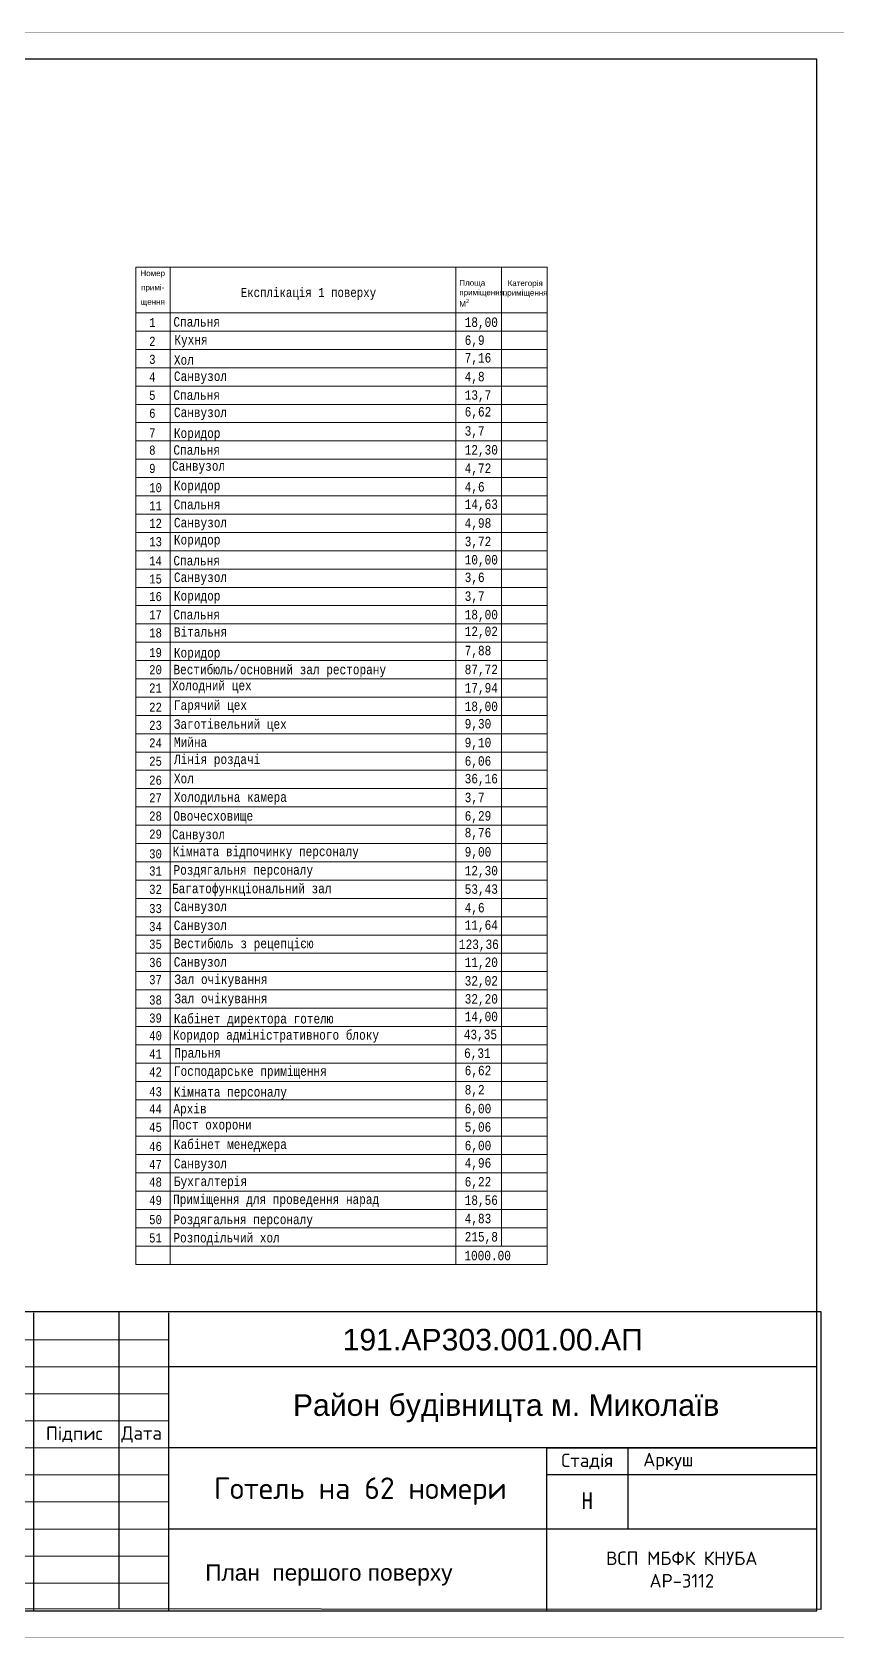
# Model space of a CAD drawing. Header units: millimetres. Extents: x -689206 to 4969298, y -1019800 to 703299.
# Drawn here: x 110387 to 155426, y -269649 to -180617 of the extents above; entities that cross this region are included whole.
import ezdxf

# ---------------------------------------------------------------- set-up
doc = ezdxf.new("R2010")
doc.units = ezdxf.units.MM
doc.layers.add('внешняярамка', color=7, linetype='Continuous', lineweight=5, plot=False)
for name, color, linetype, lineweight in [('РАЗМЕРЫ', 7, 'Continuous', 9), ('Таблиця Експлікації приміщень', 7, 'Continuous', 5), ('Штамп', 7, 'Continuous', 5)]:
    doc.layers.add(name, color=color, linetype=linetype, lineweight=lineweight)
doc.layers.add('четотам', color=7, linetype='Continuous')
doc.styles.get("Standard").update_dxf_attribs({"font": 'arial.ttf'})
doc.styles.add('Аннотативный', font='isocteur.ttf', dxfattribs={"width": 0.7, "height": 250})

msp = doc.modelspace()

# ---------------------------------------------------------------- linework, layer by layer
at = {"layer": 'внешняярамка', "lineweight": 5, "ltscale": 50, "const_width": 3}
msp.add_lwpolyline([(29525.7, -269647.1), (155424.4, -269647.1), (155424.4, -180618.7), (29525.7, -180618.7), (29525.7, -269647.1)], dxfattribs=at)
at = {"layer": 'Таблиця Експлікації приміщень'}
for p, q in [((118045.3, -193647.1), (116143.1, -193647.1)), ((116143.1, -193647.1), (116143.1, -196183.4)), ((118045.3, -196183.4), (118045.3, -193647.1)), ((118045.3, -193647.1), (133897.4, -193647.1)), ((133897.4, -193647.1), (133897.4, -196183.4)), ((133897.4, -193647.1), (136433.7, -193647.1)), ((136433.7, -196183.4), (136433.7, -193647.1)), ((136433.7, -193647.1), (138970, -193647.1)), ((138970, -193647.1), (138970, -196183.4)), ((116143.1, -196183.4), (118045.3, -196183.4)), ((116143.1, -196183.4), (138970, -196183.4)), ((116143.1, -196183.4), (116143.1, -197198)), ((133897.4, -196183.4), (118045.3, -196183.4)), ((118045.3, -196183.4), (118045.3, -197198)), ((133897.4, -196183.4), (136433.7, -196183.4)), ((133897.4, -196183.4), (133897.4, -197198)), ((138970, -196183.4), (136433.7, -196183.4)), ((136433.7, -196183.4), (136433.7, -197198)), ((138970, -197198), (138970, -196183.4)), ((116143.1, -197198), (138970, -197198)), ((116143.1, -197198), (116143.1, -198212.5)), ((118045.3, -197198), (118045.3, -198212.5)), ((133897.4, -197198), (133897.4, -198212.5)), ((136433.7, -197198), (136433.7, -198212.5)), ((138970, -198212.5), (138970, -197198)), ((116143.1, -198212.5), (138970, -198212.5)), ((116143.1, -198212.5), (116143.1, -199227)), ((118045.3, -198212.5), (118045.3, -199227)), ((133897.4, -198212.5), (133897.4, -199227)), ((136433.7, -198212.5), (136433.7, -199227)), ((138970, -199227), (138970, -198212.5)), ((116143.1, -199227), (138970, -199227)), ((116143.1, -199227), (116143.1, -200241.6)), ((118045.3, -199227), (118045.3, -200241.6)), ((133897.4, -199227), (133897.4, -200241.6)), ((136433.7, -199227), (136433.7, -200241.6)), ((138970, -200241.6), (138970, -199227)), ((116143.1, -200241.6), (138970, -200241.6)), ((116143.1, -200241.6), (116143.1, -201256.1)), ((118045.3, -200241.6), (118045.3, -201256.1)), ((133897.4, -200241.6), (133897.4, -201256.1)), ((136433.7, -200241.6), (136433.7, -201256.1)), ((138970, -209372.3), (138970, -200241.6)), ((116143.1, -201256.1), (138970, -201256.1)), ((116143.1, -201256.1), (116143.1, -202270.6)), ((118045.3, -201256.1), (118045.3, -202270.6)), ((133897.4, -201256.1), (133897.4, -202270.6)), ((136433.7, -201256.1), (136433.7, -202270.6)), ((116143.1, -202270.6), (138970, -202270.6)), ((116143.1, -202270.6), (116143.1, -203285.1)), ((118045.3, -202270.6), (118045.3, -203285.1)), ((133897.4, -202270.6), (133897.4, -203285.1)), ((136433.7, -202270.6), (136433.7, -203285.1)), ((116143.1, -203285.1), (138970, -203285.1)), ((116143.1, -203285.1), (116143.1, -204299.7)), ((118045.3, -203285.1), (118045.3, -204299.7)), ((133897.4, -203285.1), (133897.4, -204299.7)), ((136433.7, -203285.1), (136433.7, -204299.7)), ((116143.1, -204299.7), (138970, -204299.7)), ((116143.1, -204299.7), (116143.1, -205314.2)), ((118045.3, -204299.7), (118045.3, -205314.2)), ((133897.4, -204299.7), (133897.4, -205314.2)), ((136433.7, -204299.7), (136433.7, -205314.2)), ((116143.1, -205314.2), (138970, -205314.2)), ((116143.1, -205314.2), (116143.1, -206328.7)), ((118045.3, -205314.2), (118045.3, -206328.7)), ((133897.4, -205314.2), (133897.4, -206328.7)), ((136433.7, -205314.2), (136433.7, -206328.7)), ((116143.1, -206328.7), (138970, -206328.7)), ((116143.1, -206328.7), (116143.1, -207343.3)), ((118045.3, -206328.7), (118045.3, -207343.3)), ((133897.4, -206328.7), (133897.4, -207343.3)), ((136433.7, -206328.7), (136433.7, -207343.3)), ((116143.1, -207343.3), (138970, -207343.3)), ((116143.1, -207343.3), (116143.1, -208357.8)), ((118045.3, -207343.3), (118045.3, -208357.8)), ((133897.4, -207343.3), (133897.4, -208357.8)), ((136433.7, -207343.3), (136433.7, -208357.8)), ((116143.1, -208357.8), (138970, -208357.8)), ((116143.1, -208357.8), (116143.1, -209372.3)), ((118045.3, -208357.8), (118045.3, -209372.3)), ((133897.4, -208357.8), (133897.4, -209372.3)), ((136433.7, -208357.8), (136433.7, -209372.3)), ((116143.1, -209372.3), (138970, -209372.3)), ((116143.1, -209372.3), (116143.1, -210386.9)), ((118045.3, -209372.3), (118045.3, -210386.9)), ((133897.4, -209372.3), (133897.4, -210386.9)), ((136433.7, -209372.3), (136433.7, -210386.9)), ((138970, -210386.9), (138970, -209372.3)), ((116143.1, -210386.9), (138970, -210386.9)), ((116143.1, -210386.9), (116143.1, -211401.4)), ((118045.3, -210386.9), (118045.3, -211401.4)), ((133897.4, -210386.9), (133897.4, -211401.4)), ((136433.7, -210386.9), (136433.7, -211401.4)), ((138970, -211401.4), (138970, -210386.9)), ((116143.1, -211401.4), (138970, -211401.4)), ((116143.1, -211401.4), (116143.1, -212415.9)), ((118045.3, -211401.4), (118045.3, -212415.9)), ((133897.4, -211401.4), (133897.4, -212415.9)), ((136433.7, -211401.4), (136433.7, -212415.9)), ((138970, -212415.9), (138970, -211401.4)), ((116143.1, -212415.9), (138970, -212415.9)), ((116143.1, -212415.9), (116143.1, -213430.4)), ((118045.3, -212415.9), (118045.3, -213430.4)), ((133897.4, -212415.9), (133897.4, -213430.4)), ((136433.7, -212415.9), (136433.7, -213430.4)), ((138970, -221546.7), (138970, -212415.9)), ((116143.1, -213430.4), (138970, -213430.4)), ((116143.1, -213430.4), (116143.1, -214445)), ((118045.3, -213430.4), (118045.3, -214445)), ((133897.4, -213430.4), (133897.4, -214445)), ((136433.7, -213430.4), (136433.7, -214445)), ((116143.1, -214445), (138970, -214445)), ((116143.1, -214445), (116143.1, -215459.5)), ((118045.3, -214445), (118045.3, -215459.5)), ((133897.4, -214445), (133897.4, -215459.5)), ((136433.7, -214445), (136433.7, -215459.5)), ((116143.1, -215459.5), (138970, -215459.5)), ((116143.1, -215459.5), (116143.1, -216474)), ((118045.3, -215459.5), (118045.3, -216474)), ((133897.4, -215459.5), (133897.4, -216474)), ((136433.7, -215459.5), (136433.7, -216474)), ((116143.1, -216474), (138970, -216474)), ((116143.1, -216474), (116143.1, -217488.6)), ((118045.3, -216474), (118045.3, -217488.6)), ((133897.4, -216474), (133897.4, -217488.6)), ((136433.7, -216474), (136433.7, -217488.6)), ((116143.1, -217488.6), (138970, -217488.6)), ((116143.1, -217488.6), (116143.1, -218503.1)), ((118045.3, -217488.6), (118045.3, -218503.1)), ((133897.4, -217488.6), (133897.4, -218503.1)), ((136433.7, -217488.6), (136433.7, -218503.1)), ((116143.1, -218503.1), (138970, -218503.1)), ((116143.1, -218503.1), (116143.1, -219517.6)), ((118045.3, -218503.1), (118045.3, -219517.6)), ((133897.4, -218503.1), (133897.4, -219517.6)), ((136433.7, -218503.1), (136433.7, -219517.6)), ((116143.1, -219517.6), (138970, -219517.6)), ((116143.1, -219517.6), (116143.1, -220532.1)), ((118045.3, -219517.6), (118045.3, -220532.1)), ((133897.4, -219517.6), (133897.4, -220532.1)), ((136433.7, -219517.6), (136433.7, -220532.1)), ((116143.1, -220532.1), (138970, -220532.1)), ((116143.1, -220532.1), (116143.1, -221546.7)), ((118045.3, -220532.1), (118045.3, -221546.7)), ((133897.4, -220532.1), (133897.4, -221546.7)), ((136433.7, -220532.1), (136433.7, -221546.7)), ((116143.1, -221546.7), (138970, -221546.7)), ((116143.1, -221546.7), (138970, -221546.7)), ((116143.1, -221546.7), (116143.1, -222561.2)), ((118045.3, -221546.7), (118045.3, -222561.2)), ((133897.4, -221546.7), (133897.4, -222561.2)), ((136433.7, -221546.7), (136433.7, -222561.2)), ((138970, -222561.2), (138970, -221546.7)), ((116143.1, -222561.2), (138970, -222561.2)), ((116143.1, -222561.2), (116143.1, -223575.7)), ((118045.3, -222561.2), (118045.3, -223575.7)), ((133897.4, -222561.2), (133897.4, -223575.7)), ((136433.7, -222561.2), (136433.7, -223575.7)), ((138970, -223575.7), (138970, -222561.2)), ((116143.1, -223575.7), (138970, -223575.7)), ((116143.1, -223575.7), (116143.1, -224590.3)), ((118045.3, -223575.7), (118045.3, -224590.3)), ((133897.4, -223575.7), (133897.4, -224590.3)), ((136433.7, -223575.7), (136433.7, -224590.3)), ((138970, -232706.5), (138970, -223575.7)), ((116143.1, -224590.3), (138970, -224590.3)), ((116143.1, -224590.3), (116143.1, -225604.8)), ((118045.3, -224590.3), (118045.3, -225604.8)), ((133897.4, -224590.3), (133897.4, -225604.8)), ((136433.7, -224590.3), (136433.7, -225604.8)), ((116143.1, -225604.8), (138970, -225604.8)), ((116143.1, -225604.8), (116143.1, -226619.3)), ((118045.3, -225604.8), (118045.3, -226619.3)), ((133897.4, -225604.8), (133897.4, -226619.3)), ((136433.7, -225604.8), (136433.7, -226619.3)), ((116143.1, -226619.3), (138970, -226619.3)), ((116143.1, -226619.3), (116143.1, -227633.8)), ((118045.3, -226619.3), (118045.3, -227633.8)), ((133897.4, -226619.3), (133897.4, -227633.8)), ((136433.7, -226619.3), (136433.7, -227633.8)), ((116143.1, -227633.8), (138970, -227633.8)), ((116143.1, -227633.8), (116143.1, -228648.4)), ((118045.3, -227633.8), (118045.3, -228648.4)), ((133897.4, -227633.8), (133897.4, -228648.4)), ((136433.7, -227633.8), (136433.7, -228648.4)), ((116143.1, -228648.4), (138970, -228648.4)), ((116143.1, -228648.4), (116143.1, -229662.9)), ((118045.3, -228648.4), (118045.3, -229662.9)), ((133897.4, -228648.4), (133897.4, -229662.9)), ((136433.7, -228648.4), (136433.7, -229662.9)), ((116143.1, -229662.9), (138970, -229662.9)), ((116143.1, -229662.9), (116143.1, -230677.4)), ((118045.3, -229662.9), (118045.3, -230677.4)), ((133897.4, -229662.9), (133897.4, -230677.4)), ((136433.7, -229662.9), (136433.7, -230677.4)), ((116143.1, -230677.4), (138970, -230677.4)), ((116143.1, -230677.4), (116143.1, -231692)), ((118045.3, -230677.4), (118045.3, -231692)), ((133897.4, -230677.4), (133897.4, -231692)), ((136433.7, -230677.4), (136433.7, -231692)), ((116143.1, -231692), (138970, -231692)), ((116143.1, -231692), (116143.1, -232706.5)), ((118045.3, -231692), (118045.3, -232706.5)), ((133897.4, -231692), (133897.4, -232706.5)), ((136433.7, -231692), (136433.7, -232706.5)), ((116143.1, -232706.5), (138970, -232706.5)), ((116143.1, -232706.5), (116143.1, -233721)), ((118045.3, -232706.5), (118045.3, -233721)), ((133897.4, -232706.5), (133897.4, -233721)), ((136433.7, -232706.5), (136433.7, -233721)), ((138970, -233721), (138970, -232706.5)), ((116143.1, -233721), (138970, -233721)), ((116143.1, -233721), (116143.1, -234735.6)), ((118045.3, -233721), (118045.3, -234735.6)), ((133897.4, -233721), (133897.4, -234735.6)), ((136433.7, -233721), (136433.7, -234735.6)), ((138970, -234735.6), (138970, -233721)), ((116143.1, -234735.6), (138970, -234735.6)), ((116143.1, -234735.6), (116143.1, -235750.1)), ((118045.3, -234735.6), (118045.3, -235750.1)), ((133897.4, -234735.6), (133897.4, -235750.1)), ((136433.7, -234735.6), (136433.7, -235750.1)), ((138970, -235750.1), (138970, -234735.6)), ((116143.1, -235750.1), (138970, -235750.1)), ((116143.1, -235750.1), (116143.1, -236764.6)), ((118045.3, -235750.1), (118045.3, -236764.6)), ((133897.4, -235750.1), (133897.4, -236764.6)), ((136433.7, -235750.1), (136433.7, -236764.6)), ((138970, -236764.6), (138970, -235750.1)), ((116143.1, -236764.6), (138970, -236764.6)), ((116143.1, -236764.6), (116143.1, -237779.1)), ((118045.3, -236764.6), (118045.3, -237779.1)), ((133897.4, -236764.6), (133897.4, -237779.1)), ((136433.7, -236764.6), (136433.7, -237779.1)), ((138970, -245895.4), (138970, -236764.6)), ((116143.1, -237779.1), (138970, -237779.1)), ((116143.1, -237779.1), (116143.1, -238793.7)), ((118045.3, -237779.1), (118045.3, -238793.7)), ((133897.4, -237779.1), (133897.4, -238793.7)), ((136433.7, -237779.1), (136433.7, -238793.7)), ((116143.1, -238793.7), (138970, -238793.7)), ((116143.1, -238793.7), (116143.1, -239808.2)), ((118045.3, -238793.7), (118045.3, -239808.2)), ((133897.4, -238793.7), (133897.4, -239808.2)), ((136433.7, -238793.7), (136433.7, -239808.2)), ((116143.1, -239808.2), (138970, -239808.2)), ((116143.1, -239808.2), (116143.1, -240822.7)), ((118045.3, -239808.2), (118045.3, -240822.7)), ((133897.4, -239808.2), (133897.4, -240822.7)), ((136433.7, -239808.2), (136433.7, -240822.7)), ((116143.1, -240822.7), (138970, -240822.7)), ((116143.1, -240822.7), (116143.1, -241837.3)), ((118045.3, -240822.7), (118045.3, -241837.3)), ((133897.4, -240822.7), (133897.4, -241837.3)), ((136433.7, -240822.7), (136433.7, -241837.3)), ((116143.1, -241837.3), (138970, -241837.3)), ((116143.1, -241837.3), (116143.1, -242851.8)), ((118045.3, -241837.3), (118045.3, -242851.8)), ((133897.4, -241837.3), (133897.4, -242851.8)), ((136433.7, -241837.3), (136433.7, -242851.8)), ((116143.1, -242851.8), (138970, -242851.8)), ((116143.1, -242851.8), (116143.1, -243866.3)), ((118045.3, -242851.8), (118045.3, -243866.3)), ((133897.4, -242851.8), (133897.4, -243866.3)), ((136433.7, -242851.8), (136433.7, -243866.3)), ((116143.1, -243866.3), (138970, -243866.3)), ((116143.1, -243866.3), (116143.1, -244880.8)), ((118045.3, -243866.3), (118045.3, -244880.8)), ((133897.4, -243866.3), (133897.4, -244880.8)), ((136433.7, -243866.3), (136433.7, -244880.8)), ((116143.1, -244880.8), (138970, -244880.8)), ((116143.1, -244880.8), (116143.1, -245895.4)), ((118045.3, -244880.8), (118045.3, -245895.4)), ((133897.4, -244880.8), (133897.4, -245895.4)), ((136433.7, -244880.8), (136433.7, -245895.4)), ((116143.1, -245895.4), (138970, -245895.4)), ((116143.1, -245895.4), (116143.1, -246909.9)), ((118045.3, -245895.4), (118045.3, -246909.9)), ((133897.4, -245895.4), (133897.4, -246909.9)), ((136433.7, -245895.4), (136433.7, -246909.9)), ((138970, -246909.9), (138970, -245895.4)), ((116143.1, -246909.9), (138970, -246909.9)), ((116143.1, -246909.9), (116143.1, -247924.4)), ((118045.3, -246909.9), (118045.3, -247924.4)), ((133897.4, -246909.9), (133897.4, -248939)), ((136433.7, -246909.9), (136433.7, -247924.4)), ((138970, -248939), (138970, -246909.9)), ((116143.1, -247924.4), (138970, -247924.4)), ((116143.1, -247924.4), (116143.1, -248939)), ((118045.3, -247924.4), (118045.3, -248939)), ((116143.1, -248939), (138970, -248939))]:
    msp.add_line(p, q, dxfattribs=at)
at = {"layer": 'Штамп'}
for p, q in [((117961, -254621), (98480.1, -254621)), ((117961, -257618), (98480.1, -257618))]:
    msp.add_line(p, q, dxfattribs=at)
at = {"layer": 'Штамп', "lineweight": 30}
for points in [[(35520.9, -268148.3), (153925.6, -268148.3), (153925.6, -182117.5), (35520.9, -182117.5)], [(154153, -268072.5), (98707.5, -268032), (98707.5, -251548.2), (154153, -251548.2)]]:
    msp.add_lwpolyline(points, close=True, dxfattribs=at)
for points in [[(110468.3, -251623.9), (110468.3, -260615.1)], [(115191.3, -251548.2), (115191.3, -268044)], [(117961, -251623.9), (117961, -268122)], [(153925.6, -254621), (117961, -254621)], [(153925.6, -259116.6), (117961, -259116.6)], [(138940.4, -268107.7), (138940.4, -259116.6)], [(138940.4, -259116.6), (153925.6, -259116.6)], [(143435.9, -259116.6), (143435.9, -263612.1)], [(110468.3, -260615.1), (110462.9, -268116.5)], [(153925.6, -260615.1), (138940.4, -260615.1)], [(153925.6, -263612.1), (117961, -263612.1)]]:
    msp.add_lwpolyline(points, dxfattribs=at)
at = {"layer": 'Штамп'}
for points in [[(98480.1, -253122.5), (117961, -253122.5)], [(98480.1, -256119.5), (117961, -256119.5)], [(98480.1, -259116.6), (117961, -259116.6)], [(98480.1, -260615.1), (117961, -260615.1)], [(98480.1, -262113.6), (117961, -262113.6)], [(98480.1, -263612.1), (117961, -263612.1)], [(98480.1, -265110.7), (117961, -265110.7)], [(117961, -266609.2), (98480.1, -266609.2)]]:
    msp.add_lwpolyline(points, dxfattribs=at)

# ---------------------------------------------------------------- texts
at = {"layer": 'РАЗМЕРЫ', "color": 18, "lineweight": 25, "true_color": 0x000000, "attachment_point": 1, "style": 'Аннотативный'}
for s, insert, char_height, width in [('Експлікація 1 поверху', (121962.3, -194798.4), 509.926, 8625.502), ('1', (116879.8, -196466), 506, 8559.504), ('Спальня', (118227.7, -196420.9), 525.63, 8891.082), ('18,00', (134386.7, -196438.6), 525.63, 8891.082), ('2', (116879.8, -197505.9), 506, 8559.504), ('Кухня', (118281.8, -197413.2), 525.63, 8891.082), ('6,9', (134386.7, -197433.6), 525.63, 8891.082), ('3', (116879.8, -198507.7), 506, 8559.504), ('Хол', (118255.4, -198533.5), 525.63, 8891.082), ('7,16', (134386.7, -198411.4), 525.63, 8891.082), ('Санвузол', (118255.4, -199433.9), 525.63, 8891.082), ('4', (116879.8, -199484.2), 506, 8559.504), ('4,8', (134386.7, -199455.2), 525.63, 8891.082), ('5', (116879.8, -200498.7), 506, 8559.504), ('Спальня', (118227.7, -200479), 525.63, 8891.082), ('13,7', (134386.7, -200476.1), 525.63, 8891.082), ('6', (116879.8, -201498.3), 506, 8559.504), ('Санвузол', (118255.4, -201437.6), 525.63, 8891.082), ('6,62', (134386.7, -201404.3), 525.63, 8891.082), ('7', (116879.8, -202591.2), 506, 8559.504), ('Коридор', (118255.4, -202591.6), 525.63, 8891.082), ('3,7', (134386.7, -202469.6), 525.63, 8891.082), ('8', (116879.8, -203542.3), 506, 8559.504), ('Спальня', (118227.7, -203522.6), 525.63, 8891.082), ('12,30', (134386.7, -203513.3), 525.63, 8891.082), ('9', (116879.8, -204556.8), 506, 8559.504), ('Санвузол', (118147.2, -204411.1), 525.63, 8891.082), ('4,72', (134386.7, -204534.2), 525.63, 8891.082), ('10', (116879.8, -205622.1), 506.02, 8559.504), ('Коридор', (118255.4, -205495.7), 525.63, 8891.082), ('4,6', (134386.7, -205563.9), 525.63, 8891.082), ('Спальня', (118247.6, -206545.1), 525.63, 8891.082), ('14,63', (134386.7, -206527.7), 525.63, 8891.082), ('11', (116879.8, -206623.9), 506.02, 8559.504), ('12', (116879.8, -207600.4), 506.02, 8559.504), ('Санвузол', (118255.4, -207550.1), 525.63, 8891.082), ('4,98', (134386.7, -207571.5), 525.63, 8891.082), ('13', (116879.8, -208615), 506.02, 8559.504), ('Коридор', (118255.4, -208501.2), 525.63, 8891.082), ('3,72', (134386.7, -208592.3), 525.63, 8891.082), ('14', (116879.8, -209680.2), 506.02, 8559.504), ('Спальня', (118227.7, -209660.5), 525.63, 8891.082), ('10,00', (134386.7, -209607.9), 525.63, 8891.082), ('15', (116879.8, -210682.1), 506.02, 8559.504), ('Санвузол', (118255.4, -210581), 525.63, 8891.082), ('3,6', (134386.7, -210585.8), 525.63, 8891.082), ('16', (116879.8, -211658.6), 506.02, 8559.504), ('Коридор', (118255.4, -211608.2), 525.63, 8891.082), ('3,7', (134386.7, -211629.6), 525.63, 8891.082), ('17', (116879.8, -212673.1), 506.02, 8559.504), ('Спальня', (118227.7, -212653.4), 525.63, 8891.082), ('18,00', (134386.7, -212650.4), 525.63, 8891.082), ('18', (116879.8, -213672.6), 506.02, 8559.504), ('Вітальня', (118255.4, -213611.9), 525.63, 8891.082), ('12,02', (134386.7, -213578.7), 525.63, 8891.082), ('19', (116879.8, -214765.5), 506.02, 8559.504), ('Коридор', (118255.4, -214766), 525.63, 8891.082), ('7,88', (134386.7, -214643.9), 525.63, 8891.082), ('20', (116879.8, -215716.7), 506.02, 8559.504), ('Вестибюль/основний зал ресторану', (118227.7, -215697), 525.627, 13263.329), ('87,72', (134386.7, -215687.7), 525.63, 8891.082), ('21', (116879.8, -216731.2), 506.02, 8559.504), ('Холодний цех', (118147.2, -216585.4), 525.627, 8891.082), ('17,94', (134386.7, -216708.6), 525.63, 8891.082), ('22', (116879.8, -217796.5), 506.02, 8559.504), ('Гарячий цех', (118255.4, -217670), 525.627, 8891.082), ('18,00', (134386.7, -217738.2), 525.63, 8891.082), ('23', (116879.8, -218798.3), 506.02, 8559.504), ('Заготівельний цех', (118247.6, -218719.4), 525.627, 8891.082), ('9,30', (134386.7, -218702), 525.63, 8891.082), ('24', (116879.8, -219774.8), 506.02, 8559.504), ('Мийна', (118255.4, -219724.5), 525.63, 8891.082), ('9,10', (134386.7, -219745.8), 525.63, 8891.082), ('25', (116879.8, -220789.3), 506.02, 8559.504), ('Лінія роздачі', (118255.4, -220675.6), 525.627, 8891.082), ('6,06', (134386.7, -220766.7), 525.63, 8891.082), ('26', (116879.8, -221841.9), 506.02, 8559.504), ('Хол', (118255.4, -221740.8), 525.63, 8891.082), ('36,16', (134386.7, -221745.6), 525.63, 8891.082), ('27', (116879.8, -222818.4), 506.02, 8559.504), ('Холодильна камера', (118255.4, -222768.1), 525.627, 8891.082), ('3,7', (134386.7, -222789.4), 525.63, 8891.082), ('28', (116879.8, -223832.9), 506.02, 8559.504), ('Овочесховище', (118227.7, -223813.2), 525.627, 8891.082), ('6,29', (134386.7, -223810.3), 525.63, 8891.082), ('29', (116879.8, -224832.5), 506.02, 8559.504), ('Санвузол', (118147.2, -224841.2), 525.63, 8891.082), ('8,76', (134386.7, -224738.5), 525.63, 8891.082), ('30', (116879.8, -225925.4), 506.02, 8559.504), ('Кімната відпочинку персоналу', (118189.5, -225781), 525.627, 13204.446), ('9,00', (134386.7, -225803.7), 525.63, 8891.082), ('31', (116879.8, -226876.5), 506.02, 8559.504), ('Роздягальня персоналу', (118233.5, -226803.4), 525.627, 8891.082), ('12,30', (134386.7, -226847.5), 525.63, 8891.082), ('32', (116879.8, -227891), 506.02, 8559.504), ('Багатофункціональний зал', (118147.2, -227837.2), 525.627, 11951.655), ('53,43', (134386.7, -227868.4), 525.63, 8891.082), ('33', (116879.8, -228956.3), 506.02, 8559.504), ('Санвузол', (118255.4, -228829.9), 525.63, 8891.082), ('4,6', (134386.7, -228898), 525.63, 8891.082), ('34', (116879.8, -229958.1), 506.02, 8559.504), ('Санвузол', (118247.6, -229879.2), 525.63, 8891.082), ('11,64', (134386.7, -229861.8), 525.63, 8891.082), ('35', (116879.8, -230934.6), 506.02, 8559.504), ('Вестибюль з рецепцією', (118255.4, -230884.3), 525.627, 8891.082), ('123,36', (134069.1, -230930), 525.63, 8891.082), ('36', (116879.8, -231949.1), 506.02, 8559.504), ('Санвузол', (118247.6, -231908.3), 525.63, 8891.082), ('11,20', (134386.7, -231926.5), 525.63, 8891.082), ('37', (116879.8, -232900.3), 506.02, 8559.504), ('Зал очікування', (118281.8, -232871), 525.627, 8891.082), ('32,02', (134386.7, -232954.8), 525.63, 8891.082), ('38', (116879.8, -234028.9), 506.02, 8559.504), ('Зал очікування', (118281.8, -233936.2), 525.627, 8891.082), ('32,20', (134386.7, -233956.6), 525.63, 8891.082), ('39', (116879.8, -235030.8), 506.02, 8559.504), ('Кабінет директора готелю', (118255.4, -235056.5), 525.627, 11521.82), ('14,00', (134386.7, -234934.5), 525.63, 8891.082), ('Коридор адміністративного блоку', (118204.3, -235958.3), 525.627, 13865.502), ('43,35', (134338.2, -235928.8), 525.63, 8891.082), ('40', (116879.8, -236007.3), 506.02, 8559.504), ('41', (116879.8, -237021.8), 506.02, 8559.504), ('Пральня', (118278.6, -236950.7), 525.63, 8891.082), ('6,31', (134353.1, -236964.5), 525.63, 8891.082), ('42', (116879.8, -238021.3), 506.02, 8559.504), ('Господарське приміщення', (118255.4, -237960.6), 525.627, 11364.608), ('6,62', (134386.7, -237927.4), 525.63, 8891.082), ('43', (116879.8, -239114.2), 506.02, 8559.504), ('Кімната персоналу', (118255.4, -239114.7), 525.627, 8891.082), ('8,2', (134386.7, -238992.6), 525.63, 8891.082), ('44', (116879.8, -240065.4), 506.02, 8559.504), ('Архів', (118227.7, -240045.7), 525.63, 8891.082), ('6,00', (134386.7, -240036.4), 525.63, 8891.082), ('45', (116879.8, -241079.9), 506.02, 8559.504), ('Пост охорони', (118147.2, -240934.1), 525.627, 8891.082), ('5,06', (134386.7, -241057.3), 525.63, 8891.082), ('46', (116879.8, -242145.2), 506.02, 8559.504), ('Кабінет менеджера', (118255.4, -242018.7), 525.627, 8891.082), ('6,00', (134386.7, -242086.9), 525.63, 8891.082), ('4,96', (134386.7, -243050.7), 525.63, 8891.082), ('47', (116879.8, -243147), 506.02, 8559.504), ('Санвузол', (118255.4, -243084), 525.63, 8891.082), ('48', (116879.8, -244123.5), 506.02, 8559.504), ('Бухгалтерія', (118255.4, -244073.2), 525.627, 8891.082), ('6,22', (134386.7, -244094.5), 525.63, 8891.082), ('49', (116879.8, -245138), 506.02, 8559.504), ('Приміщення для проведення нарад', (118208.7, -245070.9), 525.627, 16635.202), ('18,56', (134386.7, -245115.4), 525.63, 8891.082), ('50', (116879.8, -246203.3), 506.02, 8559.504), ('Роздягальня персоналу', (118227.7, -246183.6), 525.627, 8891.082), ('4,83', (134386.7, -246131), 525.63, 8891.082), ('51', (116879.8, -247217.8), 506.02, 8559.504), ('Розподільчий хол', (118227.7, -247198.1), 525.627, 8891.082), ('215,8', (134386.7, -247145.5), 525.63, 8891.082), ('1000.00', (134370, -248188), 525.63, 8891.082)]:
    msp.add_mtext(s, dxfattribs=dict(at, insert=insert, char_height=char_height, width=width))
at = {"layer": 'четотам', "char_height": 317.04, "attachment_point": 1}
for s, width, heights, insert in [('\\pxsm1.5,qc;Номер примі-\\Pщення', 1902.242, [2480.9], (116127.9, -193825)), ('\\A1;Площа приміщення, М{\\H0.7x;\\S2^ ;}', 2139.474, [2536.3], (134091.4, -194362.5)), ('\\pxqc;Категорія приміщення', 3029.064, [2436.6], (136230, -194378.4))]:
    msp.add_mtext_dynamic_manual_height_columns(s, width=width, gutter_width=1585.2, heights=heights, dxfattribs=dict(at, insert=insert))
at = {"layer": 'Штамп'}
for s, width, heights, insert, char_height, attachment_point in [('191.АР303.001.00.АП', 35964.662, [0], (135943.3, -253122.5), 1198.822, 5), ('Район будівницта м. Миколаїв', 36847.409, [0], (136686.1, -256921.4), 1198.822, 5), ('\\pxqc;{\\fISOCPEUR|b0|i0|c204|p34;Підпис}', 4495.583, [0], (112716.1, -258367.3), 749.264, 5), ('\\pxqc;{\\fISOCPEUR|b0|i0|c204|p34;Дата}', 2997.055, [0], (116462.4, -258367.3), 749.264, 5), ('\\pxqc;{\\fISOCPEUR|b0|i0|c204|p34;Стадія}', 4495.583, [0], (141188.2, -259865.8), 749.264, 5), ('\\pxqc;{\\fISOCPEUR|b0|i0|c204|p34;Аркуш}', 4495.583, [0], (145683.7, -259865.8), 749.264, 5), ('\\pxqc;{\\fISOCPEUR|b0|i0|c204|p34;Готель на 62 номери}', 20814.086, [0], (128593, -261513.7), 1198.822, 5), ('\\pxqc;{\\fISOCPEUR|b0|i0|c204|p34;ВСП МБФК КНУБА^JАР-3112}', 14985.276, [0], (153925.6, -265859.9), 749.264, 6), ('\\pxqc;План  першого поверху', 17450.903, [3556.5], (126852.7, -266161), 899.276, 5)]:
    msp.add_mtext_dynamic_manual_height_columns(s, width=width, gutter_width=3746.3, heights=heights, dxfattribs=dict(at, insert=insert, char_height=char_height, attachment_point=attachment_point))
at = {"layer": 'Штамп', "insert": (143435.9, -262042.7), "char_height": 915.67, "width": 4495.583, "attachment_point": 6, "style": 'Аннотативный'}
msp.add_mtext('\\pxqc;Н', dxfattribs=at)

doc.saveas('drawing.dxf')
